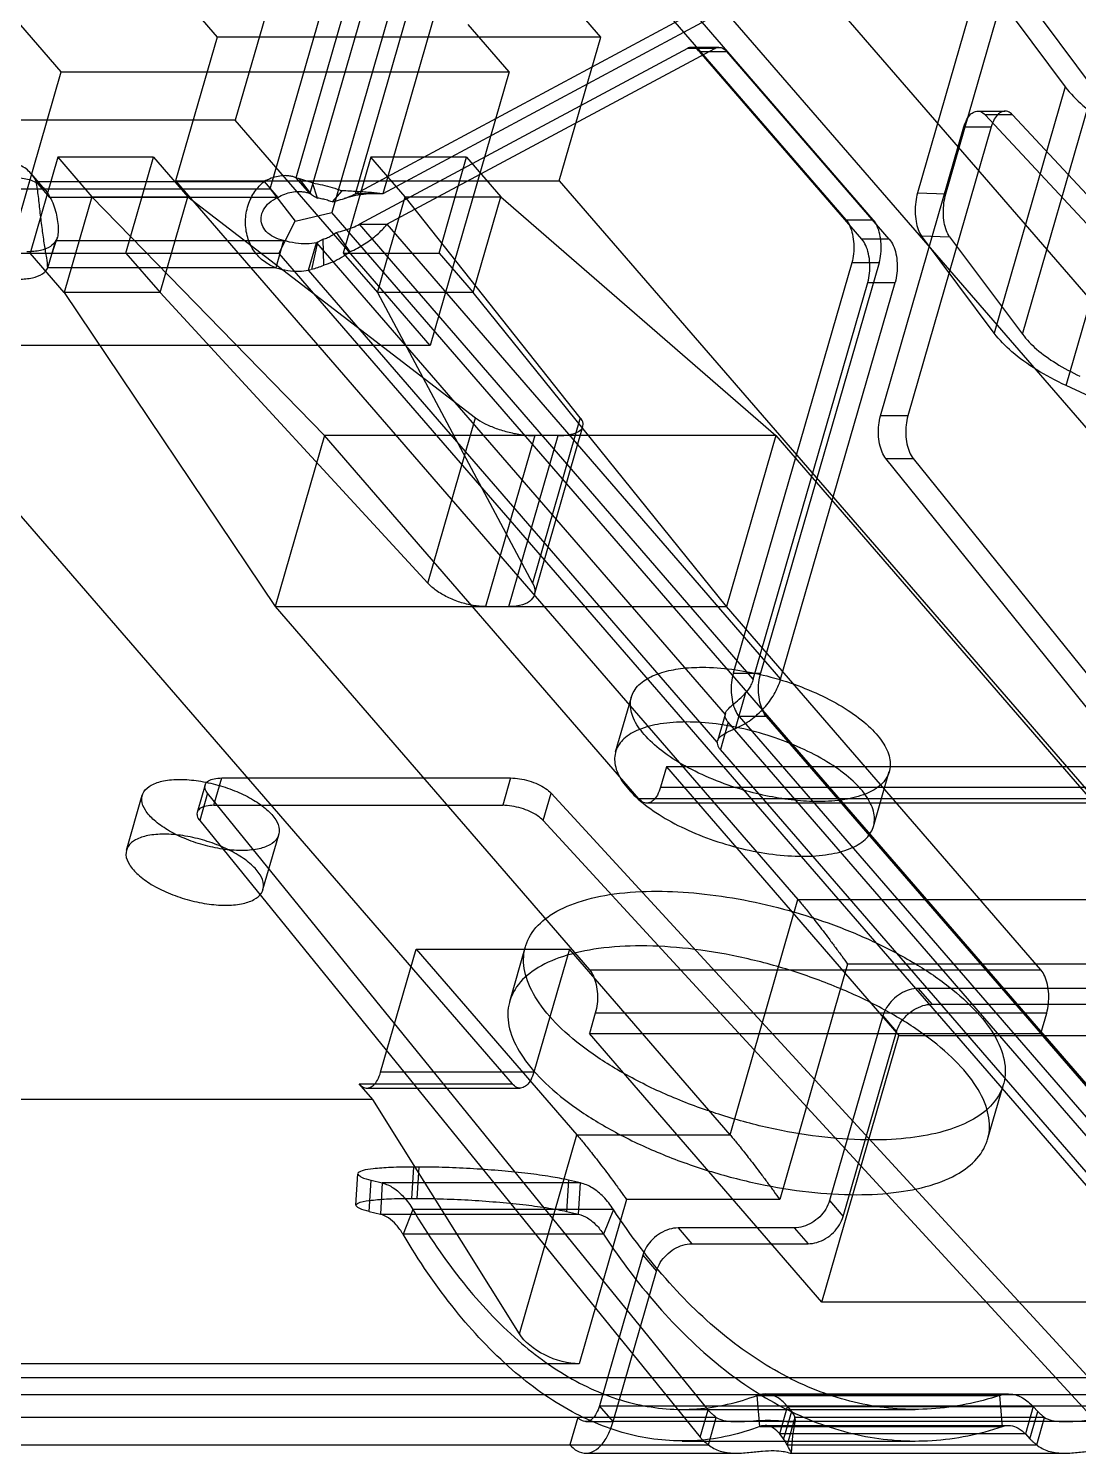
# Model space of a CAD drawing. Header units: millimetres. Extents: x -1 to 407, y -1 to 283.
# Drawn here: x 197.398 to 199.06, y 178.237 to 180.492 of the extents above; entities that cross this region are included whole.
import ezdxf

# ---------------------------------------------------------------- set-up
doc = ezdxf.new("R2010")
doc.units = ezdxf.units.MM
doc.header["$LTSCALE"] = 23.1
doc.layers.get('0').update_dxf_attribs({"linetype": 'CONTINUOUS'})

msp = doc.modelspace()

# ---------------------------------------------------------------- linework, layer by layer
at = {"color": 6, "linetype": 'Continuous'}
for p, q in [((198.3251, 182.4254), (197.7251, 180.347)), ((197.7805, 180.2387), (198.4117, 182.4254)), ((198.2717, 181.5652), (197.8779, 180.2012)), ((197.8215, 180.256), (198.1761, 181.4841)), ((198.1977, 181.4591), (197.8432, 180.231)), ((197.9153, 180.2306), (198.2627, 181.4341)), ((198.306, 181.4341), (197.9586, 180.2306)), ((198.1722, 180.7895), (198.6918, 180.1895)), ((198.7351, 180.1895), (198.2155, 180.7895)), ((198.351, 180.6925), (199.3469, 179.5425)), ((199.5298, 179.5425), (198.5339, 180.6925)), ((197.4496, 180.4237), (197.2385, 180.6675)), ((197.5232, 180.6786), (197.6964, 180.4786)), ((198.3037, 180.4786), (198.1305, 180.6786)), ((198.9239, 180.5538), (199.0391, 180.3997)), ((199.0838, 180.398), (198.9685, 180.5521)), ((198.8927, 180.5354), (198.8052, 180.2323)), ((198.8499, 180.2306), (198.9374, 180.5337)), ((197.9153, 180.2306), (198.4346, 180.5089)), ((198.4779, 180.5089), (197.9586, 180.2306)), ((198.1586, 180.4237), (198.0937, 180.4987)), ((197.6964, 180.4786), (197.6307, 180.2513)), ((198.3037, 180.4786), (197.6964, 180.4786)), ((198.4411, 180.4606), (197.9217, 180.1823)), ((197.965, 180.1823), (198.4844, 180.4606)), ((198.238, 180.2513), (198.3037, 180.4786)), ((198.4844, 180.4606), (198.4411, 180.4606)), ((198.4908, 180.4623), (198.4475, 180.4623)), ((198.7172, 180.1587), (198.46, 180.4556)), ((198.46, 180.4556), (198.5033, 180.4556)), ((198.7605, 180.1587), (198.5033, 180.4556)), ((197.3246, 179.9907), (197.4496, 180.4237)), ((197.4496, 180.4237), (198.1586, 180.4237)), ((198.1586, 180.4237), (198.0336, 179.9907)), ((199.0391, 180.3997), (198.9266, 180.01)), ((198.9713, 180.0083), (199.0838, 180.398)), ((197.7251, 180.347), (194.5966, 180.347)), ((198.0336, 179.9907), (197.7251, 180.347)), ((198.9002, 180.3614), (198.9435, 180.3614)), ((198.9121, 180.3555), (199.7713, 179.4336)), ((198.9554, 180.3555), (198.9121, 180.3555)), ((199.8146, 179.4336), (198.9554, 180.3555)), ((198.7466, 179.8791), (198.8786, 180.3364)), ((198.9219, 180.3364), (198.7899, 179.8791)), ((198.8786, 180.3364), (198.9219, 180.3364)), ((199.0403, 179.9272), (199.1528, 180.3169)), ((197.4441, 180.2884), (197.4003, 180.1369)), ((197.4441, 180.2884), (197.4982, 180.2259)), ((197.5956, 180.2884), (197.4441, 180.2884)), ((197.5519, 180.1369), (197.5956, 180.2884)), ((197.5956, 180.2884), (197.6498, 180.2259)), ((197.9399, 180.2884), (197.8961, 180.1369)), ((197.994, 180.2259), (197.9399, 180.2884)), ((198.0914, 180.2884), (197.9399, 180.2884)), ((198.0477, 180.1369), (198.0914, 180.2884)), ((198.0914, 180.2884), (198.1456, 180.2259)), ((197.4238, 180.2375), (197.4021, 180.2625)), ((197.8432, 180.231), (197.8215, 180.256)), ((197.827, 180.2543), (197.8234, 180.2555)), ((194.4788, 180.2387), (197.7805, 180.2387)), ((196.9403, 180.2345), (198.1636, 178.822)), ((197.4317, 180.225), (197.41, 180.25)), ((197.41, 180.25), (197.7709, 180.25)), ((197.6307, 180.2513), (198.6158, 179.1138)), ((197.6307, 180.2513), (198.238, 180.2513)), ((197.7709, 180.25), (197.7926, 180.225)), ((197.7805, 180.2387), (197.8198, 180.1875)), ((197.8457, 180.2294), (197.827, 180.2543)), ((197.8554, 180.2239), (197.8476, 180.2477)), ((197.8937, 180.2354), (197.8784, 180.2177)), ((198.238, 180.2513), (199.2231, 179.1138)), ((197.7926, 180.225), (197.4317, 180.225)), ((197.4982, 180.2259), (197.4545, 180.0744)), ((197.8661, 179.848), (197.4982, 180.2259)), ((197.4982, 180.2259), (197.6498, 180.2259)), ((197.606, 180.0744), (197.6498, 180.2259)), ((197.6498, 180.2259), (198.1053, 179.8763)), ((197.9586, 180.2306), (197.9153, 180.2306)), ((197.9503, 180.0744), (197.994, 180.2259)), ((198.2713, 179.8763), (197.994, 180.2259)), ((197.994, 180.2259), (198.1456, 180.2259)), ((198.1018, 180.0744), (198.1456, 180.2259)), ((198.1456, 180.2259), (198.5806, 179.848)), ((198.8052, 180.2323), (198.8499, 180.2306)), ((197.8198, 180.1875), (197.8779, 180.2012)), ((199.4422, 178.395), (197.8779, 180.2012)), ((198.6918, 180.1895), (198.7351, 180.1895)), ((197.7942, 180.1363), (197.8198, 180.1875)), ((197.8849, 180.1694), (197.9067, 180.1388)), ((198.5451, 179.4625), (197.9217, 180.1823)), ((197.9217, 180.1823), (197.965, 180.1823)), ((197.965, 180.1823), (198.5884, 179.4625)), ((197.4283, 180.1134), (197.4408, 180.1567)), ((197.4408, 180.1567), (197.8017, 180.1567)), ((197.8017, 180.1567), (197.7892, 180.1134)), ((197.8411, 180.1099), (197.8536, 180.1532)), ((197.8462, 180.111), (197.8558, 180.1542)), ((197.8536, 180.1532), (198.5005, 179.4063)), ((197.8641, 180.1587), (197.8558, 180.1542)), ((197.8651, 180.1174), (197.8641, 180.1587)), ((198.7605, 180.1587), (198.7172, 180.1587)), ((198.9266, 180.01), (198.8114, 180.1641)), ((198.8114, 180.1641), (198.856, 180.1624)), ((198.856, 180.1624), (198.9713, 180.0083)), ((197.7942, 180.1363), (194.4925, 180.1363)), ((197.4545, 180.0744), (197.4003, 180.1369)), ((197.4003, 180.1369), (197.5519, 180.1369)), ((197.5519, 180.1369), (197.606, 180.0744)), ((197.7942, 180.1363), (199.3585, 178.33)), ((197.8961, 180.1369), (197.9503, 180.0744)), ((197.8961, 180.1369), (198.0477, 180.1369)), ((198.0477, 180.1369), (198.1018, 180.0744)), ((198.701, 180.1212), (198.5135, 179.4717)), ((198.7443, 180.1212), (198.5568, 179.4717)), ((198.7443, 180.1212), (198.701, 180.1212)), ((197.7892, 180.1134), (197.4283, 180.1134)), ((197.8411, 180.1099), (197.8445, 180.1106)), ((198.488, 179.363), (197.8411, 180.1099)), ((198.5451, 179.4625), (198.7264, 180.0904)), ((198.5884, 179.4625), (198.7697, 180.0904)), ((198.7264, 180.0904), (198.7697, 180.0904)), ((197.4545, 180.0744), (197.788, 179.5773)), ((197.606, 180.0744), (197.4545, 180.0744)), ((198.0298, 179.6146), (197.606, 180.0744)), ((197.9503, 180.0744), (198.1957, 179.6146)), ((198.1018, 180.0744), (197.9503, 180.0744)), ((198.5025, 179.5773), (198.1018, 180.0744)), ((198.0336, 179.9907), (197.3246, 179.9907)), ((199.2898, 179.811), (199.0403, 179.9272)), ((198.0298, 179.6146), (198.1053, 179.8763)), ((198.2713, 179.8763), (198.1957, 179.6146)), ((198.7899, 179.8791), (198.7466, 179.8791)), ((198.1986, 179.5963), (198.2754, 179.8624)), ((197.8661, 179.848), (197.788, 179.5773)), ((198.3641, 179.273), (197.8661, 179.848)), ((198.5806, 179.848), (197.8661, 179.848)), ((198.1994, 179.848), (198.1213, 179.5773)), ((198.1584, 179.5773), (198.2365, 179.848)), ((198.5806, 179.848), (198.5025, 179.5773)), ((198.5806, 179.8479), (199.0786, 179.273)), ((199.5849, 178.783), (198.755, 179.8116)), ((198.755, 179.8116), (198.7983, 179.8116)), ((198.7983, 179.8116), (199.6282, 178.783)), ((197.788, 179.5773), (198.286, 179.0023)), ((197.788, 179.5773), (198.5025, 179.5773)), ((199.0004, 179.0023), (198.5025, 179.5773)), ((198.5135, 179.4717), (198.5568, 179.4717)), ((198.3271, 179.3474), (198.3521, 179.434)), ((198.5172, 179.3846), (198.5336, 179.4415)), ((198.5009, 179.4083), (198.4884, 179.3649)), ((198.5226, 179.4034), (199.4644, 178.3159)), ((198.5659, 179.4034), (198.5226, 179.4034)), ((199.5077, 178.3159), (198.5659, 179.4034)), ((198.5055, 179.3942), (198.493, 179.3509)), ((199.4582, 178.2942), (198.5055, 179.3942)), ((199.4457, 178.2509), (198.493, 179.3509)), ((198.4076, 179.3237), (198.3983, 179.2913)), ((198.4076, 179.3237), (198.7757, 178.8987)), ((199.1221, 179.3237), (198.4076, 179.3237)), ((198.7355, 179.2295), (198.7605, 179.3161)), ((197.6773, 179.295), (197.6648, 179.2517)), ((197.6912, 179.2628), (197.7037, 179.3061)), ((197.7037, 179.3061), (198.161, 179.3061)), ((198.161, 179.3061), (198.1485, 179.2628)), ((198.3983, 179.2913), (199.1127, 179.2913)), ((197.5529, 179.1921), (197.5779, 179.2787)), ((197.6814, 179.2819), (197.6689, 179.2386)), ((198.4736, 178.3061), (197.6814, 179.2819)), ((198.2127, 179.2386), (198.2252, 179.2819)), ((198.2252, 179.2819), (199.1231, 178.3061)), ((199.0786, 179.273), (198.3641, 179.273)), ((199.0911, 179.2663), (198.3766, 179.2663)), ((197.6912, 179.2628), (198.1485, 179.2628)), ((197.6689, 179.2386), (198.4611, 178.2628)), ((199.1106, 178.2628), (198.2127, 179.2386)), ((197.769, 179.1297), (197.794, 179.2163)), ((198.5083, 178.7414), (198.6158, 179.1138)), ((198.6158, 179.1138), (199.2231, 179.1138)), ((198.1595, 178.9526), (198.1845, 179.0392)), ((197.9552, 178.8403), (198.0115, 179.0351)), ((198.0115, 179.0351), (198.2659, 178.7414)), ((198.0115, 179.0351), (198.254, 179.0351)), ((198.254, 179.0351), (198.1977, 178.8403)), ((198.5083, 178.7414), (198.254, 179.0351)), ((198.286, 179.0023), (199.0004, 179.0023)), ((198.6945, 179.0113), (198.587, 178.6389)), ((199.3018, 179.0113), (198.6945, 179.0113)), ((198.8061, 178.9729), (198.8278, 178.9479)), ((198.2951, 178.934), (198.2858, 178.9016)), ((199.0096, 178.934), (198.2951, 178.934)), ((198.7503, 178.9295), (198.772, 178.9045)), ((199.0002, 178.9016), (199.0096, 178.934)), ((198.6538, 178.4766), (198.2858, 178.9016)), ((198.2858, 178.9016), (199.0002, 178.9016)), ((198.6538, 178.4766), (198.7757, 178.8987)), ((198.7757, 178.8987), (199.4902, 178.8987)), ((199.3683, 178.4766), (199.0002, 178.9016)), ((198.1977, 178.8403), (197.9552, 178.8403)), ((197.9427, 178.797), (197.9211, 178.822)), ((197.9211, 178.822), (198.1636, 178.822)), ((197.9336, 178.8153), (198.1761, 178.8153)), ((198.9161, 178.7342), (198.9411, 178.8208)), ((197.9427, 178.797), (197.0637, 178.797)), ((198.1749, 178.4264), (197.9427, 178.797)), ((198.1749, 178.4264), (198.2659, 178.7414)), ((198.2659, 178.7414), (198.5083, 178.7414)), ((197.9162, 178.6302), (197.9192, 178.6798)), ((198.007, 178.6903), (198.004, 178.6407)), ((198.0163, 178.6903), (198.007, 178.6903)), ((198.0133, 178.6407), (198.0163, 178.6903)), ((197.9373, 178.62), (197.9403, 178.6697)), ((197.9403, 178.6697), (197.9579, 178.6652)), ((197.9579, 178.6652), (197.9549, 178.6156)), ((198.2717, 178.6652), (197.9579, 178.6652)), ((198.2526, 178.6697), (198.2496, 178.62)), ((198.2717, 178.6652), (198.2526, 178.6697)), ((198.2687, 178.6156), (198.2717, 178.6652)), ((198.004, 178.6407), (198.0133, 178.6407)), ((198.3445, 178.6389), (198.2695, 178.3791)), ((198.587, 178.6389), (198.3445, 178.6389)), ((198.6659, 178.6373), (198.6876, 178.6123)), ((197.9373, 178.62), (197.9549, 178.6156)), ((197.9549, 178.6156), (198.2687, 178.6156)), ((198.0063, 178.623), (197.9907, 178.5839)), ((198.3238, 178.623), (198.0063, 178.623)), ((198.2496, 178.62), (198.2687, 178.6156)), ((198.3238, 178.623), (198.3082, 178.5839)), ((198.4261, 178.594), (198.4477, 178.569)), ((198.6101, 178.594), (198.6318, 178.569)), ((198.3082, 178.5839), (197.9907, 178.5839)), ((198.3703, 178.5507), (198.3919, 178.5257)), ((199.3683, 178.4766), (198.6538, 178.4766)), ((198.2695, 178.3791), (197.2606, 178.3791)), ((196.108, 178.3575), (199.4097, 178.3575)), ((199.3585, 178.33), (196.0567, 178.33)), ((198.5557, 178.2798), (198.5514, 178.329)), ((198.5514, 178.329), (198.9354, 178.329)), ((198.5638, 178.3313), (198.9491, 178.3313)), ((198.9397, 178.2798), (198.9354, 178.329)), ((198.4866, 178.2942), (196.9657, 178.2942)), ((198.2674, 178.2942), (198.2549, 178.2509)), ((198.3232, 178.2875), (198.3015, 178.3125)), ((198.4327, 178.3068), (198.8013, 178.3068)), ((198.4611, 178.2628), (198.4736, 178.3061)), ((198.4741, 178.2509), (198.4866, 178.2942)), ((198.587, 178.2679), (198.5995, 178.3112)), ((198.6056, 178.3036), (198.5931, 178.2603)), ((198.6111, 178.2942), (198.5986, 178.2509)), ((198.5995, 178.3112), (198.6056, 178.3036)), ((198.5995, 178.3112), (198.9884, 178.3112)), ((199.0063, 178.2942), (198.6111, 178.2942)), ((198.9884, 178.3112), (198.9759, 178.2679)), ((198.9829, 178.2603), (198.9954, 178.3036)), ((198.9954, 178.3036), (198.9884, 178.3112)), ((198.9938, 178.2509), (199.0063, 178.2942)), ((198.2799, 178.2875), (198.3232, 178.2875)), ((198.5557, 178.2798), (198.9397, 178.2798)), ((198.5638, 178.2813), (198.9491, 178.2813)), ((196.9532, 178.2509), (198.4741, 178.2509)), ((198.4327, 178.2568), (198.8013, 178.2568)), ((198.5931, 178.2603), (198.587, 178.2679)), ((198.9759, 178.2679), (198.587, 178.2679)), ((198.5986, 178.2509), (198.9938, 178.2509)), ((198.9759, 178.2679), (198.9829, 178.2603)), ((198.2799, 178.2375), (198.5186, 178.2375)), ((198.604, 178.2375), (199.0382, 178.2375))]:
    msp.add_line(p, q, dxfattribs=at)
at = {"color": 7, "linetype": 'Continuous'}
for p, q in [((199.3041, 178.9729), (198.8061, 178.9729)), ((198.8278, 178.9479), (199.3257, 178.9479)), ((198.7503, 178.9295), (198.6659, 178.6373)), ((198.6876, 178.6123), (198.772, 178.9045)), ((198.6101, 178.594), (198.4261, 178.594)), ((198.4477, 178.569), (198.6318, 178.569)), ((198.3703, 178.5507), (198.3015, 178.3125)), ((198.3232, 178.2875), (198.3919, 178.5257)), ((198.3015, 178.3125), (199.3841, 178.3125)), ((199.4057, 178.2875), (198.3232, 178.2875))]:
    msp.add_line(p, q, dxfattribs=at)
at = {"color": 6, "linetype": 'Continuous'}
for points in [[(197.947, 180.2306), (197.9325, 180.23), (197.9152, 180.2277), (197.8973, 180.2231)], [(197.443, 180.1606), (197.4403, 180.1534), (197.4377, 180.1456), (197.4352, 180.1372)], [(197.8558, 180.1542), (197.8551, 180.1539), (197.8544, 180.1535), (197.8536, 180.1532)], [(198.6112, 178.2908), (198.6073, 178.265), (198.6052, 178.238)]]:
    msp.add_lwpolyline(points, dxfattribs=at)
for centre, radius, start, end in [((197.8313, 180.2099), 0.0242, 53.4293, 60.4907), ((197.7936, 180.3002), 0.1963, 285.5517, 291.3722)]:
    msp.add_arc(centre, radius, start, end, dxfattribs=at)
at = {"color": 6, "linetype": 'Continuous', "extrusion": (0, 0, -1)}
for centre, major_axis, ratio, start_param, end_param in [((198.1274, 179.6199), (-0.071, 0.0245), 0.490942, 2.654632, 4.098962), ((198.2399, 178.4264), (-0.0697, 0.0285), 0.541837, -2.216818, -0.646021)]:
    msp.add_ellipse(centre, major_axis=major_axis, ratio=ratio, start_param=start_param, end_param=end_param, dxfattribs=at)
at = {"color": 6, "linetype": 'Continuous'}
for points, knots in [([(198.46, 180.4556), (198.4583, 180.4576), (198.4546, 180.4609), (198.4475, 180.463), (198.443, 180.4617), (198.4411, 180.4606)], [0, 0, 0, 0, 0.3691, 0.684581, 1, 1, 1, 1]), ([(198.4844, 180.4606), (198.4863, 180.4617), (198.4908, 180.463), (198.4979, 180.4609), (198.5016, 180.4576), (198.5033, 180.4556)], [0, 0, 0, 0, 0.315419, 0.6309, 1, 1, 1, 1]), ([(199.0391, 180.3997), (199.0472, 180.3889), (199.068, 180.3679), (199.1066, 180.3403), (199.1365, 180.3244), (199.1528, 180.3169)], [0, 0, 0, 0, 0.284912, 0.621752, 1, 1, 1, 1]), ([(198.8786, 180.3364), (198.8798, 180.3406), (198.8826, 180.348), (198.8888, 180.3568), (198.8966, 180.3619), (198.9055, 180.3613), (198.91, 180.3577), (198.9121, 180.3555)], [0, 0, 0, 0, 0.266298, 0.484653, 0.659097, 0.817145, 1, 1, 1, 1]), ([(198.9554, 180.3555), (198.9533, 180.3577), (198.9488, 180.3613), (198.9399, 180.3619), (198.9321, 180.3568), (198.9259, 180.348), (198.9231, 180.3406), (198.9219, 180.3364)], [0, 0, 0, 0, 0.182874, 0.340931, 0.515381, 0.733731, 1, 1, 1, 1]), ([(197.41, 180.25), (197.4072, 180.2562), (197.3989, 180.2679), (197.38, 180.2788), (197.3654, 180.2809), (197.3578, 180.2809)], [0, 0, 0, 0, 0.320246, 0.647242, 1, 1, 1, 1]), ([(197.3795, 180.2559), (197.387, 180.2559), (197.4017, 180.2538), (197.4206, 180.2429), (197.4289, 180.2312), (197.4317, 180.225)], [0, 0, 0, 0, 0.352758, 0.679754, 1, 1, 1, 1]), ([(197.8039, 180.2593), (197.8002, 180.2593), (197.7927, 180.2585), (197.7816, 180.2553), (197.7744, 180.252), (197.7709, 180.25)], [0, 0, 0, 0, 0.318166, 0.652681, 1, 1, 1, 1]), ([(197.8216, 180.256), (197.8197, 180.2568), (197.816, 180.258), (197.81, 180.2591), (197.806, 180.2593), (197.8039, 180.2593)], [0, 0, 0, 0, 0.325219, 0.656934, 1, 1, 1, 1]), ([(197.4283, 180.1134), (197.4282, 180.1187), (197.4263, 180.1308), (197.423, 180.151), (197.4195, 180.1747), (197.4164, 180.2002), (197.4137, 180.2256), (197.4115, 180.2421), (197.41, 180.25)], [0, 0, 0, 0, 0.114355, 0.266547, 0.445122, 0.636459, 0.825736, 1, 1, 1, 1]), ([(197.7892, 180.1134), (197.7828, 180.1159), (197.77, 180.1228), (197.7539, 180.1392), (197.7434, 180.1616), (197.7401, 180.1872), (197.7442, 180.2125), (197.7548, 180.2342), (197.7653, 180.2456), (197.7709, 180.25)], [0, 0, 0, 0, 0.124879, 0.261968, 0.410143, 0.56662, 0.723309, 0.870105, 1, 1, 1, 1]), ([(197.7926, 180.225), (197.796, 180.227), (197.8032, 180.2303), (197.8143, 180.2335), (197.8219, 180.2343), (197.8256, 180.2343)], [0, 0, 0, 0, 0.347319, 0.681834, 1, 1, 1, 1]), ([(197.8256, 180.2343), (197.8276, 180.2343), (197.8317, 180.2341), (197.8376, 180.233), (197.8414, 180.2318), (197.8432, 180.231)], [0, 0, 0, 0, 0.343066, 0.674781, 1, 1, 1, 1]), ([(197.8476, 180.2477), (197.8453, 180.2484), (197.8405, 180.2498), (197.8337, 180.252), (197.8292, 180.2535), (197.827, 180.2543)], [0, 0, 0, 0, 0.345789, 0.680164, 1, 1, 1, 1]), ([(197.8476, 180.2477), (197.8528, 180.2469), (197.8633, 180.2449), (197.8787, 180.2407), (197.8888, 180.2373), (197.8937, 180.2354)], [0, 0, 0, 0, 0.330252, 0.665941, 1, 1, 1, 1]), ([(197.9586, 180.2306), (197.9526, 180.2313), (197.9393, 180.2326), (197.9177, 180.2341), (197.9021, 180.235), (197.8937, 180.2354)], [0, 0, 0, 0, 0.275545, 0.615545, 1, 1, 1, 1]), ([(197.4317, 180.225), (197.4341, 180.2214), (197.4379, 180.2131), (197.4416, 180.2001), (197.4441, 180.1871), (197.445, 180.175), (197.4446, 180.1648), (197.4425, 180.1588), (197.4408, 180.1567)], [0, 0, 0, 0, 0.185248, 0.377996, 0.569561, 0.742974, 0.885859, 1, 1, 1, 1]), ([(197.8017, 180.1567), (197.7963, 180.158), (197.7862, 180.1612), (197.7739, 180.1698), (197.7668, 180.1811), (197.7653, 180.1937), (197.7694, 180.2062), (197.7787, 180.2175), (197.7876, 180.2228), (197.7926, 180.225)], [0, 0, 0, 0, 0.170352, 0.318111, 0.44574, 0.563803, 0.690678, 0.836175, 1, 1, 1, 1]), ([(197.8457, 180.2294), (197.8467, 180.2287), (197.8487, 180.2273), (197.852, 180.2255), (197.8542, 180.2244), (197.8554, 180.2239)], [0, 0, 0, 0, 0.326943, 0.661457, 1, 1, 1, 1]), ([(197.8784, 180.2177), (197.8759, 180.2186), (197.8709, 180.2204), (197.8632, 180.2224), (197.858, 180.2235), (197.8554, 180.2239)], [0, 0, 0, 0, 0.334059, 0.669748, 1, 1, 1, 1]), ([(197.8784, 180.2177), (197.883, 180.2188), (197.8917, 180.2211), (197.9041, 180.2253), (197.9118, 180.2287), (197.9153, 180.2306)], [0, 0, 0, 0, 0.357191, 0.695283, 1, 1, 1, 1]), ([(198.8052, 180.2323), (198.8038, 180.2275), (198.8019, 180.2175), (198.8011, 180.2022), (198.8023, 180.1875), (198.8055, 180.1745), (198.8092, 180.167), (198.8114, 180.1641)], [0, 0, 0, 0, 0.212533, 0.434502, 0.649356, 0.841676, 1, 1, 1, 1]), ([(198.856, 180.1624), (198.8538, 180.1653), (198.8502, 180.1728), (198.847, 180.1858), (198.8458, 180.2005), (198.8466, 180.2158), (198.8485, 180.2258), (198.8499, 180.2306)], [0, 0, 0, 0, 0.158346, 0.350682, 0.565539, 0.787494, 1, 1, 1, 1]), ([(198.6918, 180.1895), (198.6944, 180.1866), (198.6987, 180.1791), (198.7027, 180.1661), (198.7046, 180.1513), (198.7042, 180.136), (198.7024, 180.126), (198.701, 180.1212)], [0, 0, 0, 0, 0.163304, 0.357047, 0.570769, 0.790178, 1, 1, 1, 1]), ([(198.7443, 180.1212), (198.7457, 180.126), (198.7475, 180.136), (198.7479, 180.1513), (198.746, 180.1661), (198.742, 180.1791), (198.7377, 180.1866), (198.7351, 180.1895)], [0, 0, 0, 0, 0.209849, 0.429272, 0.642992, 0.836718, 1, 1, 1, 1]), ([(197.8641, 180.1587), (197.8666, 180.1594), (197.8714, 180.1612), (197.8784, 180.1648), (197.8828, 180.1678), (197.8849, 180.1694)], [0, 0, 0, 0, 0.325675, 0.660135, 1, 1, 1, 1]), ([(197.8849, 180.1694), (197.8894, 180.1705), (197.8982, 180.1728), (197.9105, 180.177), (197.9182, 180.1804), (197.9217, 180.1823)], [0, 0, 0, 0, 0.356557, 0.69478, 1, 1, 1, 1]), ([(197.9067, 180.1388), (197.9146, 180.1424), (197.9296, 180.1506), (197.9495, 180.165), (197.9605, 180.1764), (197.965, 180.1823)], [0, 0, 0, 0, 0.357971, 0.694736, 1, 1, 1, 1]), ([(197.4408, 180.1567), (197.4392, 180.1528), (197.4317, 180.1453), (197.4152, 180.1399), (197.4024, 180.1388), (197.3952, 180.1388)], [0, 0, 0, 0, 0.249403, 0.578932, 1, 1, 1, 1]), ([(197.8536, 180.1532), (197.8487, 180.152), (197.8376, 180.1509), (197.8201, 180.1522), (197.8079, 180.1549), (197.8017, 180.1567)], [0, 0, 0, 0, 0.288576, 0.630067, 1, 1, 1, 1]), ([(198.7264, 180.0904), (198.7277, 180.0952), (198.7296, 180.1052), (198.73, 180.1205), (198.7281, 180.1353), (198.724, 180.1483), (198.7197, 180.1557), (198.7172, 180.1587)], [0, 0, 0, 0, 0.209849, 0.429272, 0.642992, 0.836718, 1, 1, 1, 1]), ([(198.7605, 180.1587), (198.763, 180.1557), (198.7674, 180.1483), (198.7714, 180.1353), (198.7733, 180.1205), (198.7729, 180.1052), (198.771, 180.0952), (198.7697, 180.0904)], [0, 0, 0, 0, 0.163304, 0.357047, 0.570769, 0.790178, 1, 1, 1, 1]), ([(197.9067, 180.1388), (197.9025, 180.1355), (197.8937, 180.1295), (197.8798, 180.1223), (197.87, 180.1188), (197.8651, 180.1174)], [0, 0, 0, 0, 0.339865, 0.674325, 1, 1, 1, 1]), ([(197.3827, 180.0955), (197.3899, 180.0955), (197.4027, 180.0966), (197.4192, 180.102), (197.4267, 180.1095), (197.4283, 180.1134)], [0, 0, 0, 0, 0.421068, 0.750597, 1, 1, 1, 1]), ([(197.7892, 180.1134), (197.7954, 180.1116), (197.8076, 180.1089), (197.8251, 180.1076), (197.8362, 180.1087), (197.8411, 180.1099)], [0, 0, 0, 0, 0.369933, 0.711424, 1, 1, 1, 1]), ([(199.0403, 179.9272), (199.024, 179.9347), (198.9941, 179.9506), (198.9555, 179.9781), (198.9347, 179.9992), (198.9266, 180.01)], [0, 0, 0, 0, 0.378248, 0.715088, 1, 1, 1, 1]), ([(198.9713, 180.0083), (198.9777, 179.9997), (198.9944, 179.9828), (199.0253, 179.9608), (199.0492, 179.9481), (199.0622, 179.942)], [0, 0, 0, 0, 0.284912, 0.621752, 1, 1, 1, 1]), ([(198.1053, 179.8763), (198.1098, 179.8728), (198.1204, 179.8665), (198.1383, 179.8588), (198.1584, 179.8529), (198.179, 179.849), (198.1928, 179.848), (198.1994, 179.848)], [0, 0, 0, 0, 0.17084, 0.370229, 0.585007, 0.800011, 1, 1, 1, 1]), ([(198.2365, 179.848), (198.2422, 179.848), (198.2525, 179.8486), (198.2655, 179.852), (198.2747, 179.8582), (198.2768, 179.8682), (198.2734, 179.8737), (198.2713, 179.8763)], [0, 0, 0, 0, 0.292741, 0.522993, 0.690231, 0.828451, 1, 1, 1, 1]), ([(198.755, 179.8116), (198.7526, 179.8146), (198.7485, 179.8221), (198.7447, 179.835), (198.7429, 179.8496), (198.7434, 179.8646), (198.7452, 179.8744), (198.7466, 179.8791)], [0, 0, 0, 0, 0.165473, 0.360035, 0.5733, 0.791486, 1, 1, 1, 1]), ([(198.7899, 179.8791), (198.7885, 179.8744), (198.7867, 179.8646), (198.7862, 179.8496), (198.788, 179.835), (198.7918, 179.8221), (198.7959, 179.8146), (198.7983, 179.8116)], [0, 0, 0, 0, 0.208539, 0.426739, 0.640002, 0.834548, 1, 1, 1, 1]), ([(198.1213, 179.5773), (198.1147, 179.5773), (198.1009, 179.5787), (198.0806, 179.5838), (198.061, 179.5917), (198.0437, 179.6018), (198.0338, 179.6101), (198.0298, 179.6146)], [0, 0, 0, 0, 0.196209, 0.407242, 0.620072, 0.821461, 1, 1, 1, 1]), ([(198.3772, 179.4631), (198.3845, 179.4674), (198.4018, 179.4744), (198.4313, 179.4801), (198.4528, 179.4813), (198.4643, 179.4813)], [0, 0, 0, 0, 0.282538, 0.617071, 1, 1, 1, 1]), ([(198.4643, 179.4813), (198.48, 179.4813), (198.5124, 179.4789), (198.5611, 179.4698), (198.6094, 179.4555), (198.6546, 179.4368), (198.6944, 179.4148), (198.7266, 179.3906), (198.7497, 179.3654), (198.7625, 179.3399), (198.7625, 179.3144), (198.7477, 179.2932), (198.7221, 179.279), (198.688, 179.2704), (198.6623, 179.2688), (198.6483, 179.2688)], [0, 0, 0, 0, 0.094838, 0.196145, 0.299289, 0.398734, 0.491525, 0.573417, 0.641646, 0.696433, 0.742179, 0.78838, 0.845015, 0.915741, 1, 1, 1, 1]), ([(198.5135, 179.4717), (198.5121, 179.4669), (198.5102, 179.4568), (198.5099, 179.4415), (198.5118, 179.4267), (198.5158, 179.4137), (198.5201, 179.4063), (198.5226, 179.4034)], [0, 0, 0, 0, 0.209849, 0.429272, 0.642992, 0.836718, 1, 1, 1, 1]), ([(198.5659, 179.4034), (198.5634, 179.4063), (198.5591, 179.4137), (198.5551, 179.4267), (198.5532, 179.4415), (198.5535, 179.4568), (198.5554, 179.4669), (198.5568, 179.4717)], [0, 0, 0, 0, 0.163304, 0.357047, 0.570769, 0.790178, 1, 1, 1, 1]), ([(198.5298, 179.2869), (198.5132, 179.2917), (198.4815, 179.3028), (198.4378, 179.3236), (198.401, 179.3472), (198.3729, 179.3724), (198.3548, 179.398), (198.3482, 179.4242), (198.3567, 179.4484), (198.3698, 179.4588), (198.3772, 179.4631)], [0, 0, 0, 0, 0.180544, 0.351796, 0.506227, 0.638207, 0.745423, 0.831623, 0.910202, 1, 1, 1, 1]), ([(198.5172, 179.3846), (198.5257, 179.3882), (198.5418, 179.3974), (198.5626, 179.4158), (198.5788, 179.4377), (198.586, 179.4541), (198.5884, 179.4625)], [0, 0, 0, 0, 0.253643, 0.509002, 0.759642, 1, 1, 1, 1]), ([(198.5451, 179.4625), (198.5444, 179.46), (198.5425, 179.4551), (198.5387, 179.448), (198.5354, 179.4436), (198.5336, 179.4415)], [0, 0, 0, 0, 0.322219, 0.656592, 1, 1, 1, 1]), ([(198.5005, 179.4063), (198.5007, 179.4091), (198.5047, 179.415), (198.513, 179.4222), (198.5234, 179.4308), (198.5304, 179.4376), (198.5336, 179.4415)], [0, 0, 0, 0, 0.172637, 0.402895, 0.685638, 1, 1, 1, 1]), ([(198.5055, 179.3942), (198.5044, 179.3955), (198.5025, 179.3981), (198.5007, 179.4022), (198.5004, 179.405), (198.5005, 179.4063)], [0, 0, 0, 0, 0.384404, 0.7131, 1, 1, 1, 1]), ([(198.4393, 179.3947), (198.4254, 179.3947), (198.3998, 179.3931), (198.3658, 179.3846), (198.3404, 179.3706), (198.3254, 179.3497), (198.3249, 179.3243), (198.3374, 179.2989), (198.3601, 179.2737), (198.3921, 179.2494), (198.4318, 179.2272), (198.4772, 179.2083), (198.5258, 179.1938), (198.5749, 179.1845), (198.6076, 179.1822), (198.6233, 179.1822)], [0, 0, 0, 0, 0.083983, 0.154195, 0.210489, 0.256489, 0.301997, 0.356467, 0.424259, 0.505643, 0.59831, 0.698392, 0.802565, 0.904813, 1, 1, 1, 1]), ([(198.6233, 179.1822), (198.6372, 179.1822), (198.6628, 179.1838), (198.6968, 179.1923), (198.7222, 179.2063), (198.7372, 179.2271), (198.7377, 179.2525), (198.7252, 179.278), (198.7025, 179.3032), (198.6705, 179.3275), (198.6308, 179.3496), (198.5854, 179.3685), (198.5368, 179.3831), (198.4877, 179.3923), (198.455, 179.3947), (198.4393, 179.3947)], [0, 0, 0, 0, 0.083983, 0.154195, 0.210489, 0.256489, 0.301997, 0.356467, 0.424259, 0.505643, 0.59831, 0.698392, 0.802565, 0.904813, 1, 1, 1, 1]), ([(198.488, 179.363), (198.4882, 179.3659), (198.4925, 179.3722), (198.5034, 179.3785), (198.5122, 179.3825), (198.5172, 179.3846)], [0, 0, 0, 0, 0.229695, 0.560331, 1, 1, 1, 1]), ([(198.488, 179.363), (198.4879, 179.3617), (198.4882, 179.3589), (198.49, 179.3548), (198.4919, 179.3522), (198.493, 179.3509)], [0, 0, 0, 0, 0.2869, 0.615596, 1, 1, 1, 1]), ([(197.7347, 179.1913), (197.7248, 179.1913), (197.7043, 179.193), (197.674, 179.1996), (197.6447, 179.2098), (197.6185, 179.2228), (197.5974, 179.2376), (197.5828, 179.2532), (197.5755, 179.2696), (197.5792, 179.2857), (197.5931, 179.2966), (197.6131, 179.3026), (197.6287, 179.3038), (197.6372, 179.3038)], [0, 0, 0, 0, 0.1129, 0.233621, 0.353962, 0.467099, 0.566775, 0.647548, 0.709899, 0.762687, 0.822938, 0.901819, 1, 1, 1, 1]), ([(197.6372, 179.3038), (197.6471, 179.3038), (197.6676, 179.302), (197.6979, 179.2954), (197.7272, 179.2853), (197.7534, 179.2723), (197.7745, 179.2575), (197.7891, 179.2418), (197.7964, 179.2255), (197.7927, 179.2094), (197.7788, 179.1985), (197.7588, 179.1924), (197.7433, 179.1913), (197.7347, 179.1913)], [0, 0, 0, 0, 0.1129, 0.233621, 0.353962, 0.467099, 0.566775, 0.647548, 0.709899, 0.762687, 0.822938, 0.901819, 1, 1, 1, 1]), ([(197.6814, 179.2819), (197.6796, 179.2841), (197.6767, 179.2886), (197.6769, 179.2967), (197.683, 179.3025), (197.6923, 179.3055), (197.6996, 179.3061), (197.7037, 179.3061)], [0, 0, 0, 0, 0.193908, 0.346348, 0.509557, 0.72482, 1, 1, 1, 1]), ([(198.161, 179.3061), (198.1657, 179.3061), (198.1756, 179.3052), (198.1901, 179.3018), (198.2039, 179.2967), (198.2158, 179.2902), (198.2226, 179.2848), (198.2252, 179.2819)], [0, 0, 0, 0, 0.202925, 0.41976, 0.634747, 0.832434, 1, 1, 1, 1]), ([(198.3983, 179.2913), (198.397, 179.2871), (198.3941, 179.2796), (198.3878, 179.2706), (198.3797, 179.2657), (198.3706, 179.2667), (198.3661, 179.2706), (198.3641, 179.273)], [0, 0, 0, 0, 0.265761, 0.482512, 0.655126, 0.813504, 1, 1, 1, 1]), ([(198.6483, 179.2688), (198.6357, 179.2688), (198.6095, 179.2703), (198.5698, 179.2765), (198.5431, 179.283), (198.5298, 179.2869)], [0, 0, 0, 0, 0.315825, 0.652603, 1, 1, 1, 1]), ([(197.6912, 179.2628), (197.6871, 179.2628), (197.6798, 179.2622), (197.6705, 179.2592), (197.6644, 179.2534), (197.6642, 179.2453), (197.6671, 179.2408), (197.6689, 179.2386)], [0, 0, 0, 0, 0.275209, 0.490476, 0.653678, 0.806111, 1, 1, 1, 1]), ([(198.2127, 179.2386), (198.2101, 179.2415), (198.2033, 179.2469), (198.1914, 179.2534), (198.1776, 179.2585), (198.1631, 179.2619), (198.1532, 179.2628), (198.1485, 179.2628)], [0, 0, 0, 0, 0.167588, 0.36529, 0.580279, 0.7971, 1, 1, 1, 1]), ([(197.6122, 179.2172), (197.6037, 179.2172), (197.5882, 179.216), (197.5683, 179.21), (197.5544, 179.1994), (197.5504, 179.1834), (197.5575, 179.1671), (197.5719, 179.1514), (197.5929, 179.1365), (197.6191, 179.1234), (197.6486, 179.1131), (197.6792, 179.1064), (197.6997, 179.1047), (197.7097, 179.1047)], [0, 0, 0, 0, 0.097801, 0.176085, 0.236024, 0.288527, 0.350473, 0.430688, 0.529796, 0.643178, 0.764633, 0.886597, 1, 1, 1, 1]), ([(197.7097, 179.1047), (197.7182, 179.1047), (197.7337, 179.1058), (197.7536, 179.1118), (197.7675, 179.1225), (197.7715, 179.1384), (197.7644, 179.1548), (197.75, 179.1704), (197.729, 179.1853), (197.7028, 179.1984), (197.6733, 179.2087), (197.6428, 179.2154), (197.6222, 179.2172), (197.6122, 179.2172)], [0, 0, 0, 0, 0.097801, 0.176085, 0.236024, 0.288527, 0.350473, 0.430688, 0.529796, 0.643178, 0.764633, 0.886597, 1, 1, 1, 1]), ([(198.7333, 178.7332), (198.7084, 178.7332), (198.6568, 178.7364), (198.5788, 178.7491), (198.5002, 178.7695), (198.4244, 178.7966), (198.3543, 178.8292), (198.2929, 178.8662), (198.2429, 178.9058), (198.2063, 178.9465), (198.1842, 178.9873), (198.1789, 179.0277), (198.1934, 179.0643), (198.2251, 179.0925), (198.2703, 179.1125), (198.3276, 179.1246), (198.3698, 179.1269), (198.3923, 179.1269)], [0, 0, 0, 0, 0.081336, 0.168196, 0.257507, 0.345603, 0.430591, 0.509203, 0.578801, 0.637966, 0.686839, 0.727899, 0.766717, 0.810004, 0.862841, 0.926441, 1, 1, 1, 1]), ([(198.3923, 179.1269), (198.4147, 179.1269), (198.4608, 179.1243), (198.5309, 179.1139), (198.6021, 179.0971), (198.672, 179.0746), (198.717, 179.0559), (198.7387, 179.0456)], [0, 0, 0, 0, 0.187122, 0.386363, 0.592199, 0.798726, 1, 1, 1, 1]), ([(198.6158, 179.1138), (198.6174, 179.112), (198.6207, 179.1081), (198.626, 179.1017), (198.6321, 179.0941), (198.6391, 179.0852), (198.6471, 179.0751), (198.6559, 179.0637), (198.6653, 179.0512), (198.6752, 179.0379), (198.685, 179.0246), (198.6914, 179.0157), (198.6945, 179.0113)], [0, 0, 0, 0, 0.05404, 0.118339, 0.193726, 0.281006, 0.380714, 0.492618, 0.615378, 0.745325, 0.875784, 1, 1, 1, 1]), ([(198.3673, 179.0403), (198.3449, 179.0403), (198.3029, 179.038), (198.2459, 179.026), (198.2007, 179.0063), (198.1689, 178.9783), (198.154, 178.9418), (198.159, 178.9013), (198.1809, 178.8605), (198.2173, 178.8197), (198.2671, 178.7802), (198.3282, 178.7433), (198.3981, 178.7105), (198.474, 178.6833), (198.5529, 178.6627), (198.6314, 178.6498), (198.6832, 178.6466), (198.7083, 178.6466)], [0, 0, 0, 0, 0.073237, 0.136536, 0.189232, 0.232519, 0.271395, 0.312494, 0.361347, 0.420376, 0.489677, 0.567908, 0.652728, 0.741051, 0.83085, 0.918266, 1, 1, 1, 1]), ([(198.7083, 178.6466), (198.7308, 178.6466), (198.7727, 178.6489), (198.8297, 178.6608), (198.8749, 178.6806), (198.9068, 178.7086), (198.9216, 178.745), (198.9166, 178.7856), (198.8947, 178.8264), (198.8583, 178.8671), (198.8085, 178.9067), (198.7474, 178.9436), (198.6775, 178.9763), (198.6016, 179.0036), (198.5227, 179.0241), (198.4442, 179.0371), (198.3924, 179.0403), (198.3673, 179.0403)], [0, 0, 0, 0, 0.073237, 0.136536, 0.189232, 0.232519, 0.271395, 0.312494, 0.361347, 0.420376, 0.489677, 0.567908, 0.652728, 0.741051, 0.83085, 0.918266, 1, 1, 1, 1]), ([(198.7387, 179.0456), (198.7615, 179.0349), (198.8039, 179.0124), (198.8596, 178.974), (198.903, 178.9337), (198.9324, 178.8929), (198.9464, 178.8522), (198.9433, 178.8256), (198.9389, 178.8144)], [0, 0, 0, 0, 0.22936, 0.436403, 0.616078, 0.766426, 0.890624, 1, 1, 1, 1]), ([(198.286, 179.0023), (198.2885, 178.9994), (198.2928, 178.992), (198.2968, 178.979), (198.2987, 178.9642), (198.2984, 178.9489), (198.2965, 178.9388), (198.2951, 178.934)], [0, 0, 0, 0, 0.163304, 0.357047, 0.570769, 0.790178, 1, 1, 1, 1]), ([(199.0096, 178.934), (199.011, 178.9388), (199.0128, 178.9489), (199.0132, 178.9642), (199.0113, 178.979), (199.0073, 178.992), (199.003, 178.9994), (199.0004, 179.0023)], [0, 0, 0, 0, 0.209849, 0.429272, 0.642992, 0.836718, 1, 1, 1, 1]), ([(197.9211, 178.822), (197.9231, 178.8197), (197.9276, 178.8158), (197.9366, 178.8147), (197.9448, 178.8196), (197.9511, 178.8286), (197.954, 178.8361), (197.9552, 178.8403)], [0, 0, 0, 0, 0.186516, 0.344902, 0.517523, 0.734269, 1, 1, 1, 1]), ([(198.1977, 178.8403), (198.1965, 178.8361), (198.1936, 178.8286), (198.1873, 178.8196), (198.1791, 178.8147), (198.1701, 178.8158), (198.1656, 178.8197), (198.1636, 178.822)], [0, 0, 0, 0, 0.265761, 0.482512, 0.655126, 0.813504, 1, 1, 1, 1]), ([(198.9389, 178.8144), (198.9349, 178.8041), (198.9209, 178.7837), (198.8882, 178.7611), (198.8448, 178.7449), (198.7919, 178.7351), (198.7536, 178.7332), (198.7333, 178.7332)], [0, 0, 0, 0, 0.143427, 0.308998, 0.506253, 0.737419, 1, 1, 1, 1]), ([(198.2659, 178.7414), (198.2674, 178.7396), (198.2707, 178.7357), (198.276, 178.7293), (198.2821, 178.7217), (198.2892, 178.7129), (198.2971, 178.7027), (198.3059, 178.6913), (198.3154, 178.6788), (198.3252, 178.6656), (198.335, 178.6522), (198.3414, 178.6433), (198.3445, 178.6389)], [0, 0, 0, 0, 0.05404, 0.118339, 0.193726, 0.281006, 0.380714, 0.492618, 0.615378, 0.745325, 0.875784, 1, 1, 1, 1]), ([(198.5083, 178.7414), (198.5099, 178.7396), (198.5132, 178.7357), (198.5185, 178.7293), (198.5246, 178.7217), (198.5316, 178.7129), (198.5396, 178.7027), (198.5484, 178.6913), (198.5578, 178.6788), (198.5677, 178.6656), (198.5775, 178.6522), (198.5839, 178.6433), (198.587, 178.6389)], [0, 0, 0, 0, 0.05404, 0.118339, 0.193726, 0.281006, 0.380714, 0.492618, 0.615378, 0.745325, 0.875784, 1, 1, 1, 1]), ([(198.007, 178.6903), (197.995, 178.6903), (197.9742, 178.6902), (197.9458, 178.6877), (197.9306, 178.6865), (197.9162, 178.6806), (197.928, 178.6718), (197.9348, 178.6711), (197.9403, 178.6697)], [0, 0, 0, 0, 0.316101, 0.560265, 0.718655, 0.78794, 0.849589, 1, 1, 1, 1]), ([(198.2526, 178.6697), (198.2433, 178.6718), (198.222, 178.6757), (198.1867, 178.6805), (198.146, 178.6846), (198.1025, 178.6877), (198.0589, 178.6898), (198.0302, 178.6903), (198.0163, 178.6903)], [0, 0, 0, 0, 0.120343, 0.273431, 0.449427, 0.637149, 0.824688, 1, 1, 1, 1]), ([(197.9579, 178.6652), (197.964, 178.6636), (197.9766, 178.6578), (197.9929, 178.6429), (198.002, 178.6302), (198.0063, 178.623)], [0, 0, 0, 0, 0.289583, 0.619317, 1, 1, 1, 1]), ([(198.3238, 178.623), (198.3191, 178.6302), (198.3092, 178.6431), (198.2915, 178.6578), (198.2782, 178.6637), (198.2717, 178.6652)], [0, 0, 0, 0, 0.375833, 0.705924, 1, 1, 1, 1]), ([(197.9373, 178.62), (197.9318, 178.6214), (197.925, 178.6221), (197.9132, 178.631), (197.9276, 178.6368), (197.9428, 178.6381), (197.9712, 178.6406), (197.992, 178.6407), (198.004, 178.6407)], [0, 0, 0, 0, 0.150403, 0.212056, 0.281331, 0.439711, 0.683879, 1, 1, 1, 1]), ([(198.0133, 178.6407), (198.0271, 178.6407), (198.0559, 178.6401), (198.0994, 178.6381), (198.143, 178.6349), (198.1837, 178.6308), (198.219, 178.6261), (198.2403, 178.6222), (198.2496, 178.62)], [0, 0, 0, 0, 0.175298, 0.362828, 0.550548, 0.726549, 0.879647, 1, 1, 1, 1]), ([(197.9907, 178.5839), (197.9876, 178.5893), (197.9809, 178.5988), (197.9687, 178.61), (197.9594, 178.6144), (197.9549, 178.6156)], [0, 0, 0, 0, 0.381481, 0.711302, 1, 1, 1, 1]), ([(198.0063, 178.623), (198.0303, 178.5827), (198.0803, 178.5088), (198.1668, 178.416), (198.2593, 178.3493), (198.3567, 178.3108), (198.4566, 178.3026), (198.5208, 178.3175), (198.5514, 178.329)], [0, 0, 0, 0, 0.208786, 0.395135, 0.561164, 0.711763, 0.854801, 1, 1, 1, 1]), ([(198.2687, 178.6156), (198.2736, 178.6144), (198.2837, 178.6101), (198.2971, 178.599), (198.3046, 178.5893), (198.3082, 178.5839)], [0, 0, 0, 0, 0.294813, 0.624899, 1, 1, 1, 1]), ([(198.9354, 178.329), (198.9005, 178.3174), (198.828, 178.3027), (198.7165, 178.3106), (198.6075, 178.3487), (198.5037, 178.4151), (198.4069, 178.5078), (198.3506, 178.5824), (198.3238, 178.623)], [0, 0, 0, 0, 0.150581, 0.299147, 0.453103, 0.618738, 0.80032, 1, 1, 1, 1]), ([(198.5557, 178.2798), (198.5241, 178.2678), (198.4575, 178.2525), (198.3539, 178.2609), (198.253, 178.3008), (198.1571, 178.3698), (198.0675, 178.4658), (198.0156, 178.5422), (197.9907, 178.5839)], [0, 0, 0, 0, 0.145296, 0.288435, 0.439095, 0.605116, 0.791378, 1, 1, 1, 1]), ([(198.3082, 178.5839), (198.3359, 178.5419), (198.394, 178.4648), (198.494, 178.3688), (198.6012, 178.3001), (198.7137, 178.2608), (198.8289, 178.2525), (198.9037, 178.2677), (198.9397, 178.2798)], [0, 0, 0, 0, 0.199821, 0.381475, 0.547116, 0.70102, 0.849503, 1, 1, 1, 1]), ([(198.5995, 178.3112), (198.5952, 178.3165), (198.5859, 178.3255), (198.5684, 178.3325), (198.5566, 178.3309), (198.5514, 178.329)], [0, 0, 0, 0, 0.375906, 0.694718, 1, 1, 1, 1]), ([(198.9354, 178.329), (198.9412, 178.3309), (198.954, 178.3325), (198.9731, 178.3256), (198.9835, 178.3165), (198.9884, 178.3112)], [0, 0, 0, 0, 0.310108, 0.631282, 1, 1, 1, 1]), ([(198.3015, 178.3125), (198.3003, 178.3083), (198.2974, 178.3008), (198.2911, 178.2919), (198.283, 178.2869), (198.2739, 178.288), (198.2694, 178.2919), (198.2674, 178.2942)], [0, 0, 0, 0, 0.265761, 0.482512, 0.655126, 0.813504, 1, 1, 1, 1]), ([(198.4866, 178.2942), (198.4849, 178.2954), (198.4816, 178.2979), (198.4773, 178.3019), (198.4747, 178.3047), (198.4736, 178.3061)], [0, 0, 0, 0, 0.359675, 0.693461, 1, 1, 1, 1]), ([(198.4866, 178.2942), (198.4901, 178.2919), (198.499, 178.2886), (198.5143, 178.2872), (198.5316, 178.2878), (198.5499, 178.2891), (198.5678, 178.2898), (198.5836, 178.2892), (198.5965, 178.2882), (198.6048, 178.2869), (198.6116, 178.2888), (198.6113, 178.2926), (198.6111, 178.2942)], [0, 0, 0, 0, 0.096233, 0.214656, 0.351162, 0.494694, 0.636085, 0.762106, 0.861267, 0.927929, 0.963384, 1, 1, 1, 1]), ([(198.6056, 178.3036), (198.6064, 178.3026), (198.6079, 178.3006), (198.6098, 178.2974), (198.6107, 178.2953), (198.6111, 178.2942)], [0, 0, 0, 0, 0.359938, 0.692655, 1, 1, 1, 1]), ([(199.0063, 178.2942), (199.0049, 178.2952), (199.0023, 178.2972), (198.9987, 178.3003), (198.9965, 178.3025), (198.9954, 178.3036)], [0, 0, 0, 0, 0.353414, 0.687082, 1, 1, 1, 1]), ([(199.0063, 178.2942), (199.0098, 178.2919), (199.0187, 178.2886), (199.034, 178.2872), (199.0513, 178.2878), (199.0696, 178.2891), (199.0875, 178.2898), (199.1033, 178.2892), (199.1161, 178.2882), (199.1245, 178.2869), (199.1313, 178.2888), (199.131, 178.2926), (199.1307, 178.2942)], [0, 0, 0, 0, 0.096233, 0.214656, 0.351162, 0.494694, 0.636085, 0.762106, 0.861267, 0.927929, 0.963384, 1, 1, 1, 1]), ([(198.2549, 178.2509), (198.2589, 178.2463), (198.2679, 178.2384), (198.2861, 178.2363), (198.3023, 178.2462), (198.315, 178.2641), (198.3208, 178.2791), (198.3232, 178.2875)], [0, 0, 0, 0, 0.186516, 0.344902, 0.517523, 0.734269, 1, 1, 1, 1]), ([(198.587, 178.2679), (198.5842, 178.2714), (198.5782, 178.2774), (198.5668, 178.2821), (198.5591, 178.281), (198.5557, 178.2798)], [0, 0, 0, 0, 0.377484, 0.695794, 1, 1, 1, 1]), ([(198.9397, 178.2798), (198.9437, 178.2811), (198.9524, 178.2821), (198.9654, 178.2775), (198.9726, 178.2715), (198.9759, 178.2679)], [0, 0, 0, 0, 0.311356, 0.633194, 1, 1, 1, 1]), ([(198.4611, 178.2628), (198.4622, 178.2614), (198.4648, 178.2586), (198.4691, 178.2546), (198.4724, 178.2521), (198.4741, 178.2509)], [0, 0, 0, 0, 0.306539, 0.640325, 1, 1, 1, 1]), ([(198.4741, 178.2509), (198.4795, 178.2464), (198.4928, 178.2395), (198.5152, 178.2368), (198.5377, 178.2385), (198.5589, 178.2409), (198.5766, 178.2421), (198.5914, 178.2406), (198.5986, 178.2393), (198.6063, 178.2365), (198.6022, 178.2446), (198.6003, 178.2476), (198.5986, 178.2509)], [0, 0, 0, 0, 0.1406, 0.292784, 0.449664, 0.594751, 0.71893, 0.813233, 0.874721, 0.900483, 0.924621, 1, 1, 1, 1]), ([(198.5986, 178.2509), (198.5982, 178.252), (198.5973, 178.2541), (198.5954, 178.2573), (198.5939, 178.2593), (198.5931, 178.2603)], [0, 0, 0, 0, 0.307345, 0.640062, 1, 1, 1, 1]), ([(198.9829, 178.2603), (198.984, 178.2592), (198.9862, 178.257), (198.9898, 178.2539), (198.9924, 178.2519), (198.9938, 178.2509)], [0, 0, 0, 0, 0.312918, 0.646586, 1, 1, 1, 1]), ([(198.9938, 178.2509), (198.9991, 178.2464), (199.0124, 178.2395), (199.0349, 178.2368), (199.0574, 178.2385), (199.0786, 178.2409), (199.0963, 178.2421), (199.111, 178.2406), (199.1182, 178.2393), (199.126, 178.2365), (199.1219, 178.2446), (199.12, 178.2476), (199.1182, 178.2509)], [0, 0, 0, 0, 0.1406, 0.292784, 0.449664, 0.594751, 0.71893, 0.813233, 0.874721, 0.900483, 0.924621, 1, 1, 1, 1])]:
    msp.add_open_spline(points, degree=3, knots=knots, dxfattribs=at)
at = {"color": 7, "linetype": 'Continuous'}
for points, knots in [([(198.8061, 178.9729), (198.8014, 178.9729), (198.7916, 178.9713), (198.7778, 178.965), (198.7655, 178.9555), (198.7559, 178.9435), (198.7517, 178.9342), (198.7503, 178.9295)], [0, 0, 0, 0, 0.188618, 0.390548, 0.598807, 0.804653, 1, 1, 1, 1]), ([(198.772, 178.9045), (198.7733, 178.9092), (198.7775, 178.9185), (198.7872, 178.9305), (198.7995, 178.94), (198.8132, 178.9463), (198.823, 178.9479), (198.8278, 178.9479)], [0, 0, 0, 0, 0.195347, 0.401193, 0.609452, 0.811382, 1, 1, 1, 1]), ([(198.6659, 178.6373), (198.6646, 178.6326), (198.6603, 178.6233), (198.6507, 178.6113), (198.6384, 178.6018), (198.6246, 178.5956), (198.6148, 178.594), (198.6101, 178.594)], [0, 0, 0, 0, 0.195347, 0.401193, 0.609452, 0.811382, 1, 1, 1, 1]), ([(198.6318, 178.569), (198.6365, 178.569), (198.6463, 178.5706), (198.6601, 178.5768), (198.6723, 178.5863), (198.682, 178.5983), (198.6862, 178.6076), (198.6876, 178.6123)], [0, 0, 0, 0, 0.188618, 0.390548, 0.598807, 0.804653, 1, 1, 1, 1]), ([(198.4261, 178.594), (198.4214, 178.594), (198.4116, 178.5924), (198.3978, 178.5861), (198.3855, 178.5766), (198.3759, 178.5646), (198.3716, 178.5554), (198.3703, 178.5507)], [0, 0, 0, 0, 0.188618, 0.390548, 0.598807, 0.804653, 1, 1, 1, 1]), ([(198.3919, 178.5257), (198.3933, 178.5304), (198.3975, 178.5396), (198.4072, 178.5516), (198.4195, 178.5611), (198.4332, 178.5674), (198.443, 178.569), (198.4477, 178.569)], [0, 0, 0, 0, 0.195347, 0.401193, 0.609452, 0.811382, 1, 1, 1, 1])]:
    msp.add_open_spline(points, degree=3, knots=knots, dxfattribs=at)

doc.saveas('drawing.dxf')
